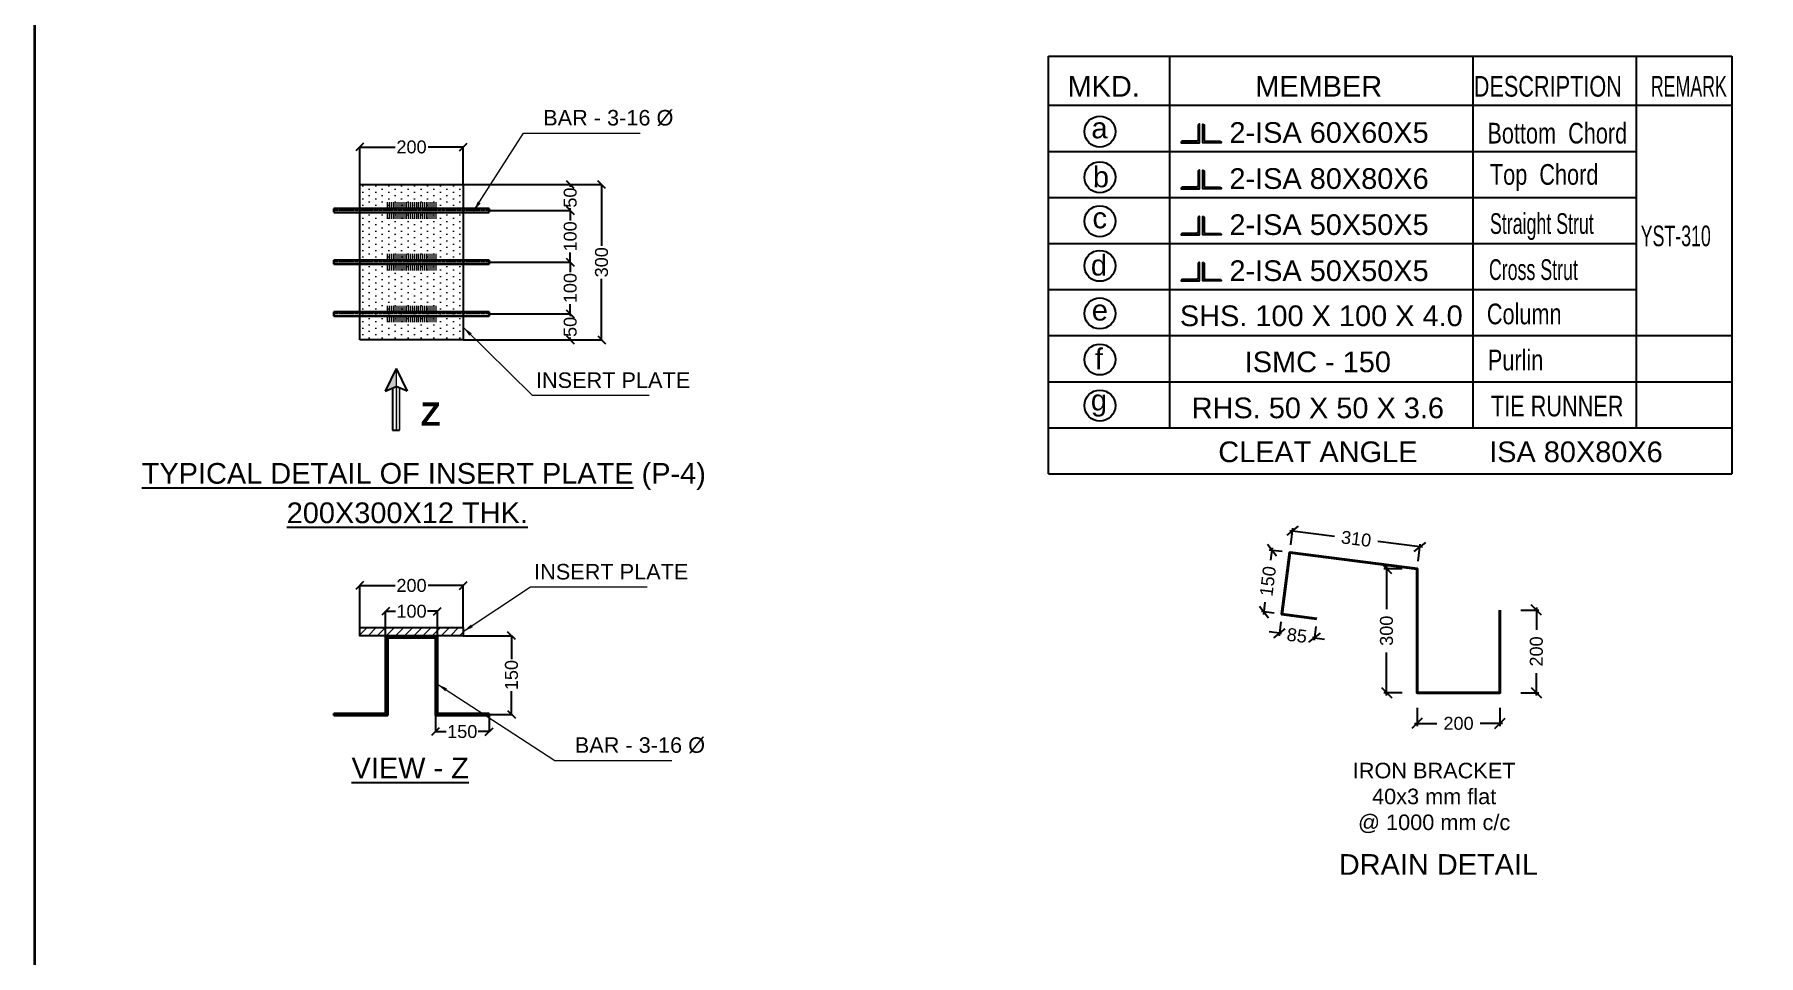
# Model space of a CAD drawing. Header units: inches. Extents: x 1789308 to 1948517, y 1504002 to 1708835.
# Drawn here: x 1825730 to 1859033, y 1625667 to 1643474 of the extents above; entities that cross this region are included whole.
import ezdxf
from ezdxf.enums import TextEntityAlignment as Align

# ---------------------------------------------------------------- set-up
doc = ezdxf.new("R2010")
doc.units = ezdxf.units.IN
doc.header["$LTSCALE"] = 0.015
doc.header["$MEASUREMENT"] = 0
doc.header["$PDMODE"] = 34
doc.header["$PDSIZE"] = -0.1
for name, pattern in [('CENTER2', [1.125, 0.75, -0.125, 0.125, -0.125]), ('DASHED2', [0.375, 0.25, -0.125]), ('HIDDEN', [0.375, 0.25, -0.125])]:
    doc.linetypes.add(name, pattern=pattern)
for name, color, linetype in [('DIM DEM', 191, 'Continuous'), ('ISA 75X75X6', 104, 'Continuous'), ('STR_Dimension_Pranav', 30, 'Continuous'), ('STR_TEXT_Pranav', 62, 'Continuous'), ('TITLE', 7, 'Continuous'), ('TXT', 2, 'Continuous')]:
    doc.layers.add(name, color=color, linetype=linetype)
for name, color, linetype, lineweight in [('Dimension', 7, 'Continuous', 5), ('PLATE', 1, 'Continuous', 25), ('RF', 90, 'Continuous', 30), ('SECTION', 3, 'Continuous', 20), ('SECTION -  LINE - STR', 3, 'Continuous', 20), ('TEXT', 7, 'Continuous', 5), ('TRUSS', 82, 'Continuous', 25)]:
    doc.layers.add(name, color=color, linetype=linetype, lineweight=lineweight)
doc.layers.add('Grid', color=7, linetype='DASHED2', lineweight=9, true_color=0x919191)
doc.layers.add('HATCH', color=7, linetype='Continuous', lineweight=5, true_color=0xc2c2c2)
doc.styles.add('a1', font='arial.ttf', dxfattribs={"height": 2})
doc.styles.add('ARIAL NARROW', font='ARIALN.TTF')
doc.styles.add('Basic', font='arial.ttf')
doc.styles.add('DIM 600', font='times.ttf', dxfattribs={"height": 300})
doc.styles.add('PRADEEP - STR', font='swissel.ttf')
doc.styles.add('ROMAND', font='arial.ttf')
doc.dimstyles.new('DIM 600', dxfattribs={"dimscale": 0, "dimtxt": 300, "dimasz": 200, "dimexe": 50, "dimexo": 150, "dimgap": 100, "dimtad": 0, "dimdec": 0, "dimlfac": -1, "dimrnd": 0.001, "dimdsep": 46, "dimtxsty": 'DIM 600', "dimblk": 'OBLIQUE', "dimcen": 1.5, "dimdle": 50, "dimclrd": 256, "dimclre": 256, "dimclrt": 7, "dimadec": 1, "dimazin": 0, "dimtfac": 1, "dimtdec": 0, "dimtix": 1, "dimtmove": 1, "dimatfit": 3, "dimfxl": 600, "dimlwd": -1, "dimlwe": -1, "dimarcsym": 0})
doc.dimstyles.new('GRID DIM', dxfattribs={"dimtxt": 350, "dimasz": 250, "dimexe": 0.1, "dimexo": 0.1, "dimgap": 0.09, "dimtad": 0, "dimdec": 0, "dimzin": 0, "dimdsep": 46, "dimtxsty": 'PRADEEP - STR', "dimblk": 'OBLIQUE', "dimcen": 0.09, "dimclrd": 73, "dimclre": 73, "dimclrt": 256, "dimadec": 0, "dimazin": 0, "dimtfac": 1, "dimtdec": 0, "dimtofl": 0, "dimtmove": 1, "dimatfit": 3, "dimfxl": 1.25, "dimtolj": 1, "dimtzin": 0, "dimlwd": -1, "dimlwe": -1, "dimarcsym": 2})
pattern_1 = [(90, (2225437.584, 1547798.433), (-37.5, 2e-14), [])]

# ---------------------------------------------------------------- blocks, each defined once
blk = doc.blocks.new('_Oblique')
at = {"color": 0, "linetype": 'ByBlock', "lineweight": -2}
blk.add_line((-0.5, -0.5), (0.5, 0.5), dxfattribs=at)
blk = doc.blocks.new('*D586')
at = {"layer": 'Defpoints', "color": 0, "transparency": 16777216}
for p in [(1832013, 1641298), (1832013, 1640570), (1834013, 1640570)]:
    blk.add_point(p, dxfattribs=at)
at = {"layer": 'DIM DEM', "color": 73, "transparency": 16777216}
for p, q in [((1832013, 1640570), (1832013, 1641298)), ((1832013, 1641298), (1832694, 1641298)), ((1834013, 1641298), (1833333, 1641298)), ((1834013, 1640570), (1834013, 1641298))]:
    blk.add_line(p, q, dxfattribs=at)
at = {"layer": 'DIM DEM', "color": 73, "transparency": 16777216, "xscale": 150, "yscale": 150, "zscale": 150, "rotation": 180}
blk.add_blockref('_Oblique', (1832013, 1641298), dxfattribs=at)
at = {"layer": 'DIM DEM', "color": 73, "transparency": 16777216, "xscale": 150, "yscale": 150, "zscale": 150}
blk.add_blockref('_Oblique', (1834013, 1641298), dxfattribs=at)
at = {"layer": 'DIM DEM', "transparency": 16777216, "insert": (1833013, 1641298), "char_height": 250, "attachment_point": 5, "style": 'PRADEEP - STR'}
blk.add_mtext('\\A1;200', dxfattribs=at)
blk = doc.blocks.new('*D587')
at = {"layer": 'Defpoints', "color": 0, "transparency": 16777216}
for p in [(1834013, 1640570), (1834013, 1637570), (1836684, 1637570)]:
    blk.add_point(p, dxfattribs=at)
at = {"layer": 'DIM DEM', "color": 73, "transparency": 16777216}
for p, q in [((1834013, 1640570), (1836684, 1640570)), ((1836684, 1640570), (1836684, 1639389)), ((1836684, 1637570), (1836684, 1638751)), ((1834013, 1637570), (1836684, 1637570))]:
    blk.add_line(p, q, dxfattribs=at)
at = {"layer": 'DIM DEM', "color": 73, "transparency": 16777216, "xscale": 150, "yscale": 150, "zscale": 150}
for p, rotation in [((1836684, 1640570), 90), ((1836684, 1637570), 270)]:
    blk.add_blockref('_Oblique', p, dxfattribs=dict(at, rotation=rotation))
at = {"layer": 'DIM DEM', "transparency": 16777216, "insert": (1836684, 1639070), "char_height": 250, "attachment_point": 5, "rotation": 90, "style": 'PRADEEP - STR'}
blk.add_mtext('\\A1;300', dxfattribs=at)
blk = doc.blocks.new('*D588')
at = {"layer": 'Defpoints', "color": 0, "transparency": 16777216}
for p in [(1834513, 1640070), (1834513, 1639070), (1836079, 1639070)]:
    blk.add_point(p, dxfattribs=at)
at = {"layer": 'DIM DEM', "color": 73, "transparency": 16777216}
for p, q in [((1834513, 1640070), (1836079, 1640070)), ((1836079, 1640070), (1836079, 1639880)), ((1836079, 1639070), (1836079, 1639260)), ((1834513, 1639070), (1836079, 1639070))]:
    blk.add_line(p, q, dxfattribs=at)
at = {"layer": 'DIM DEM', "color": 73, "transparency": 16777216, "xscale": 150, "yscale": 150, "zscale": 150}
for p, rotation in [((1836079, 1640070), 90), ((1836079, 1639070), 270)]:
    blk.add_blockref('_Oblique', p, dxfattribs=dict(at, rotation=rotation))
at = {"layer": 'DIM DEM', "transparency": 16777216, "insert": (1836079, 1639570), "char_height": 250, "attachment_point": 5, "rotation": 90, "style": 'PRADEEP - STR'}
blk.add_mtext('\\A1;100', dxfattribs=at)
blk = doc.blocks.new('*D589')
at = {"layer": 'Defpoints', "color": 0, "transparency": 16777216}
for p in [(1834513, 1639070), (1834513, 1638070), (1836079, 1638070)]:
    blk.add_point(p, dxfattribs=at)
at = {"layer": 'DIM DEM', "color": 73, "transparency": 16777216}
for p, q in [((1834513, 1639070), (1836079, 1639070)), ((1836079, 1639070), (1836079, 1638880)), ((1836079, 1638070), (1836079, 1638260)), ((1834513, 1638070), (1836079, 1638070))]:
    blk.add_line(p, q, dxfattribs=at)
at = {"layer": 'DIM DEM', "color": 73, "transparency": 16777216, "xscale": 150, "yscale": 150, "zscale": 150}
for p, rotation in [((1836079, 1639070), 90), ((1836079, 1638070), 270)]:
    blk.add_blockref('_Oblique', p, dxfattribs=dict(at, rotation=rotation))
at = {"layer": 'DIM DEM', "transparency": 16777216, "insert": (1836079, 1638570), "char_height": 250, "attachment_point": 5, "rotation": 90, "style": 'PRADEEP - STR'}
blk.add_mtext('\\A1;100', dxfattribs=at)
blk = doc.blocks.new('*D590')
at = {"layer": 'Defpoints', "color": 0, "transparency": 16777216}
for p in [(1834513, 1638070), (1835513, 1637570), (1836079, 1637570)]:
    blk.add_point(p, dxfattribs=at)
at = {"layer": 'DIM DEM', "color": 73, "transparency": 16777216}
for p, q in [((1834513, 1638070), (1836079, 1638070)), ((1836079, 1638070), (1836079, 1638027)), ((1835513, 1637570), (1836079, 1637570)), ((1836079, 1637570), (1836079, 1637613))]:
    blk.add_line(p, q, dxfattribs=at)
at = {"layer": 'DIM DEM', "color": 73, "transparency": 16777216, "xscale": 150, "yscale": 150, "zscale": 150}
for p, rotation in [((1836079, 1638070), 90), ((1836079, 1637570), 270)]:
    blk.add_blockref('_Oblique', p, dxfattribs=dict(at, rotation=rotation))
at = {"layer": 'DIM DEM', "transparency": 16777216, "insert": (1836079, 1637820), "char_height": 250, "attachment_point": 5, "rotation": 90, "style": 'PRADEEP - STR'}
blk.add_mtext('\\A1;50', dxfattribs=at)
blk = doc.blocks.new('*D591')
at = {"layer": 'Defpoints', "color": 0, "transparency": 16777216}
for p in [(1835513, 1640570), (1836079, 1640570), (1834513, 1640070)]:
    blk.add_point(p, dxfattribs=at)
at = {"layer": 'DIM DEM', "color": 73, "transparency": 16777216}
for p, q in [((1835513, 1640570), (1836079, 1640570)), ((1836079, 1640570), (1836079, 1640527)), ((1834513, 1640070), (1836079, 1640070)), ((1836079, 1640070), (1836079, 1640113))]:
    blk.add_line(p, q, dxfattribs=at)
at = {"layer": 'DIM DEM', "color": 73, "transparency": 16777216, "xscale": 150, "yscale": 150, "zscale": 150}
for p, rotation in [((1836079, 1640570), 90), ((1836079, 1640070), 270)]:
    blk.add_blockref('_Oblique', p, dxfattribs=dict(at, rotation=rotation))
at = {"layer": 'DIM DEM', "transparency": 16777216, "insert": (1836079, 1640320), "char_height": 250, "attachment_point": 5, "rotation": 90, "style": 'PRADEEP - STR'}
blk.add_mtext('\\A1;50', dxfattribs=at)
blk = doc.blocks.new('*D592')
at = {"layer": 'Defpoints', "color": 0, "transparency": 16777216}
for p in [(1832013, 1632821), (1832013, 1632009), (1834013, 1632009)]:
    blk.add_point(p, dxfattribs=at)
at = {"layer": 'DIM DEM', "color": 73, "transparency": 16777216}
for p, q in [((1832013, 1632009), (1832013, 1632821)), ((1832013, 1632821), (1832694, 1632821)), ((1834013, 1632821), (1833333, 1632821)), ((1834013, 1632009), (1834013, 1632821))]:
    blk.add_line(p, q, dxfattribs=at)
at = {"layer": 'DIM DEM', "color": 73, "transparency": 16777216, "xscale": 150, "yscale": 150, "zscale": 150, "rotation": 180}
blk.add_blockref('_Oblique', (1832013, 1632821), dxfattribs=at)
at = {"layer": 'DIM DEM', "color": 73, "transparency": 16777216, "xscale": 150, "yscale": 150, "zscale": 150}
blk.add_blockref('_Oblique', (1834013, 1632821), dxfattribs=at)
at = {"layer": 'DIM DEM', "transparency": 16777216, "insert": (1833013, 1632821), "char_height": 250, "attachment_point": 5, "style": 'PRADEEP - STR'}
blk.add_mtext('\\A1;200', dxfattribs=at)
blk = doc.blocks.new('*D593')
at = {"layer": 'Defpoints', "color": 0, "transparency": 16777216}
for p in [(1834013, 1631849), (1834944, 1631849), (1834513, 1630329)]:
    blk.add_point(p, dxfattribs=at)
at = {"layer": 'DIM DEM', "color": 73, "transparency": 16777216}
for p, q in [((1834013, 1631849), (1834944, 1631849)), ((1834944, 1631849), (1834944, 1631399)), ((1834944, 1630329), (1834944, 1630779)), ((1834513, 1630329), (1834944, 1630329))]:
    blk.add_line(p, q, dxfattribs=at)
at = {"layer": 'DIM DEM', "color": 73, "transparency": 16777216, "xscale": 150, "yscale": 150, "zscale": 150}
for p, rotation in [((1834944, 1631849), 90), ((1834944, 1630329), 270)]:
    blk.add_blockref('_Oblique', p, dxfattribs=dict(at, rotation=rotation))
at = {"layer": 'DIM DEM', "transparency": 16777216, "insert": (1834944, 1631089), "char_height": 250, "attachment_point": 5, "rotation": 90, "style": 'PRADEEP - STR'}
blk.add_mtext('\\A1;150', dxfattribs=at)
blk = doc.blocks.new('*D594')
at = {"layer": 'Defpoints', "color": 0, "transparency": 16777216}
for p in [(1833473, 1630309), (1834513, 1630309), (1834513, 1629996)]:
    blk.add_point(p, dxfattribs=at)
at = {"layer": 'DIM DEM', "color": 73, "transparency": 16777216}
for p, q in [((1833473, 1630309), (1833473, 1629996)), ((1834513, 1630309), (1834513, 1629996)), ((1833473, 1629996), (1833683, 1629996)), ((1834513, 1629996), (1834303, 1629996))]:
    blk.add_line(p, q, dxfattribs=at)
at = {"layer": 'DIM DEM', "color": 73, "transparency": 16777216, "xscale": 150, "yscale": 150, "zscale": 150, "rotation": 180}
blk.add_blockref('_Oblique', (1833473, 1629996), dxfattribs=at)
at = {"layer": 'DIM DEM', "color": 73, "transparency": 16777216, "xscale": 150, "yscale": 150, "zscale": 150}
blk.add_blockref('_Oblique', (1834513, 1629996), dxfattribs=at)
at = {"layer": 'DIM DEM', "transparency": 16777216, "insert": (1833993, 1629996), "char_height": 250, "attachment_point": 5, "style": 'PRADEEP - STR'}
blk.add_mtext('\\A1;150', dxfattribs=at)
blk = doc.blocks.new('*D595')
at = {"layer": 'Defpoints', "color": 0, "transparency": 16777216}
for p in [(1833513, 1632322), (1832513, 1631849), (1833513, 1631849)]:
    blk.add_point(p, dxfattribs=at)
at = {"layer": 'DIM DEM', "color": 73, "transparency": 16777216}
for p, q in [((1832513, 1631849), (1832513, 1632322)), ((1832513, 1632322), (1832703, 1632322)), ((1833513, 1632322), (1833323, 1632322)), ((1833513, 1631849), (1833513, 1632322))]:
    blk.add_line(p, q, dxfattribs=at)
at = {"layer": 'DIM DEM', "color": 73, "transparency": 16777216, "xscale": 150, "yscale": 150, "zscale": 150, "rotation": 180}
blk.add_blockref('_Oblique', (1832513, 1632322), dxfattribs=at)
at = {"layer": 'DIM DEM', "color": 73, "transparency": 16777216, "xscale": 150, "yscale": 150, "zscale": 150}
blk.add_blockref('_Oblique', (1833513, 1632322), dxfattribs=at)
at = {"layer": 'DIM DEM', "transparency": 16777216, "insert": (1833013, 1632322), "char_height": 250, "attachment_point": 5, "style": 'PRADEEP - STR'}
blk.add_mtext('\\A1;100', dxfattribs=at)
blk = doc.blocks.new('A$C02755AB6')
at = {"layer": 'ISA 75X75X6', "color": 2}
blk.add_lwpolyline([(-0.0054, 0.0634), (-0.0054, 0.0117, -0.414214), (-0.0117, 0.0054), (-0.0635, 0.0054, 0.414214), (-0.0675, 0.0013), (-0.0675, 0), (0, 0), (0, 0.0675), (-0.0014, 0.0675, 0.414214)], format="xyb", close=True, dxfattribs=at)
blk = doc.blocks.new('*D559')
at = {"layer": 'Defpoints', "color": 0, "transparency": 16777216}
for p in [(1849977, 1633456), (1849480, 1632309), (1849826, 1632265)]:
    blk.add_point(p, dxfattribs=at)
at = {"layer": 'DIM DEM', "transparency": 16777216}
for p, q in [((1849638, 1633549), (1849608, 1633311)), ((1849828, 1633475), (1849582, 1633506)), ((1849677, 1632284), (1849431, 1632316)), ((1849474, 1632260), (1849504, 1632498))]:
    blk.add_line(p, q, dxfattribs=at)
at = {"layer": 'DIM DEM', "transparency": 16777216, "xscale": 200, "yscale": 200, "zscale": 200}
for p, rotation in [((1849632, 1633500), 82.74346107810459), ((1849480, 1632309), 262.7434610781046)]:
    blk.add_blockref('_Oblique', p, dxfattribs=dict(at, rotation=rotation))
at = {"layer": 'DIM DEM', "color": 7, "transparency": 16777216, "insert": (1849556, 1632904), "char_height": 250, "attachment_point": 5, "rotation": 82.7435, "style": 'PRADEEP - STR'}
blk.add_mtext('150', dxfattribs=at)
blk = doc.blocks.new('*D560')
at = {"layer": 'Defpoints', "color": 0, "transparency": 16777216}
for p in [(1850030, 1633878), (1849977, 1633456), (1852438, 1633146)]:
    blk.add_point(p, dxfattribs=at)
at = {"layer": 'DIM DEM', "transparency": 16777216}
for p, q in [((1849981, 1633884), (1850845, 1633775)), ((1849996, 1633604), (1850037, 1633927)), ((1852541, 1633561), (1851677, 1633670)), ((1852457, 1633294), (1852498, 1633617))]:
    blk.add_line(p, q, dxfattribs=at)
at = {"layer": 'DIM DEM', "transparency": 16777216, "xscale": 200, "yscale": 200, "zscale": 200}
for p, rotation in [((1850030, 1633878), 172.8189619479942), ((1852492, 1633568), 352.8189619479942)]:
    blk.add_blockref('_Oblique', p, dxfattribs=dict(at, rotation=rotation))
at = {"layer": 'DIM DEM', "color": 7, "transparency": 16777216, "insert": (1851261, 1633723), "char_height": 250, "attachment_point": 5, "rotation": 352.819, "style": 'PRADEEP - STR'}
blk.add_mtext('310', dxfattribs=at)
blk = doc.blocks.new('*D561')
at = {"layer": 'Defpoints', "color": 0, "transparency": 16777216}
for p in [(1849826, 1632265), (1849779, 1631897), (1850500, 1632179)]:
    blk.add_point(p, dxfattribs=at)
at = {"layer": 'DIM DEM', "transparency": 16777216}
for p, q in [((1849779, 1631897), (1849580, 1631923)), ((1849807, 1632116), (1849772, 1631848)), ((1849779, 1631897), (1849812, 1631893)), ((1850481, 1632031), (1850447, 1631762)), ((1850453, 1631811), (1850420, 1631816)), ((1850453, 1631811), (1850652, 1631786))]:
    blk.add_line(p, q, dxfattribs=at)
at = {"layer": 'DIM DEM', "transparency": 16777216, "xscale": 200, "yscale": 200, "zscale": 200}
for p, rotation in [((1849779, 1631897), 352.7434610781445), ((1850453, 1631811), 172.7434610781445)]:
    blk.add_blockref('_Oblique', p, dxfattribs=dict(at, rotation=rotation))
at = {"layer": 'DIM DEM', "color": 7, "transparency": 16777216, "insert": (1850116, 1631854), "char_height": 250, "attachment_point": 5, "rotation": 352.7435, "style": 'PRADEEP - STR'}
blk.add_mtext('85', dxfattribs=at)
blk = doc.blocks.new('*D562')
at = {"layer": 'Defpoints', "color": 0, "transparency": 16777216}
for p in [(1852438, 1633146), (1851847, 1630746), (1852438, 1630746)]:
    blk.add_point(p, dxfattribs=at)
at = {"layer": 'DIM DEM', "transparency": 16777216}
for p, q in [((1851847, 1633196), (1851847, 1632365)), ((1852147, 1633146), (1851797, 1633146)), ((1851847, 1630696), (1851847, 1631527)), ((1852147, 1630746), (1851797, 1630746))]:
    blk.add_line(p, q, dxfattribs=at)
at = {"layer": 'DIM DEM', "transparency": 16777216, "xscale": 200, "yscale": 200, "zscale": 200}
for p, rotation in [((1851847, 1633146), 90), ((1851847, 1630746), 270)]:
    blk.add_blockref('_Oblique', p, dxfattribs=dict(at, rotation=rotation))
at = {"layer": 'DIM DEM', "color": 7, "transparency": 16777216, "insert": (1851847, 1631946), "char_height": 250, "attachment_point": 5, "rotation": 90, "style": 'PRADEEP - STR'}
blk.add_mtext('300', dxfattribs=at)
blk = doc.blocks.new('*D563')
at = {"layer": 'Defpoints', "color": 0, "transparency": 16777216}
for p in [(1852438, 1630746), (1854038, 1630746), (1854038, 1630154)]:
    blk.add_point(p, dxfattribs=at)
at = {"layer": 'DIM DEM', "transparency": 16777216}
for p, q in [((1852438, 1630454), (1852438, 1630104)), ((1854038, 1630454), (1854038, 1630104)), ((1852388, 1630154), (1852819, 1630154)), ((1854088, 1630154), (1853658, 1630154))]:
    blk.add_line(p, q, dxfattribs=at)
at = {"layer": 'DIM DEM', "transparency": 16777216, "xscale": 200, "yscale": 200, "zscale": 200, "rotation": 180}
blk.add_blockref('_Oblique', (1852438, 1630154), dxfattribs=at)
at = {"layer": 'DIM DEM', "transparency": 16777216, "xscale": 200, "yscale": 200, "zscale": 200}
blk.add_blockref('_Oblique', (1854038, 1630154), dxfattribs=at)
at = {"layer": 'DIM DEM', "color": 7, "transparency": 16777216, "insert": (1853238, 1630154), "char_height": 250, "attachment_point": 5, "style": 'PRADEEP - STR'}
blk.add_mtext('200', dxfattribs=at)
blk = doc.blocks.new('*D564')
at = {"layer": 'Defpoints', "color": 0, "transparency": 16777216}
for p in [(1854038, 1632346), (1854742, 1632346), (1854038, 1630746)]:
    blk.add_point(p, dxfattribs=at)
at = {"layer": 'DIM DEM', "transparency": 16777216}
for p, q in [((1854442, 1632346), (1854792, 1632346)), ((1854742, 1632396), (1854742, 1631966)), ((1854742, 1630696), (1854742, 1631127)), ((1854442, 1630746), (1854792, 1630746))]:
    blk.add_line(p, q, dxfattribs=at)
at = {"layer": 'DIM DEM', "transparency": 16777216, "xscale": 200, "yscale": 200, "zscale": 200}
for p, rotation in [((1854742, 1632346), 90), ((1854742, 1630746), 270)]:
    blk.add_blockref('_Oblique', p, dxfattribs=dict(at, rotation=rotation))
at = {"layer": 'DIM DEM', "color": 7, "transparency": 16777216, "insert": (1854742, 1631546), "char_height": 250, "attachment_point": 5, "rotation": 90, "style": 'PRADEEP - STR'}
blk.add_mtext('200', dxfattribs=at)

msp = doc.modelspace()

# ---------------------------------------------------------------- hatches: boundary and pattern name
at = {"layer": 'HATCH'}
h = msp.add_hatch(dxfattribs=at)
h.set_pattern_fill('DOTS', color=256, scale=2000, angle=-90, style=0)
h.set_pattern_definition([(270, (1920196.67, 2019235.05), (125, -62.5), [0, -125])])
h.paths.add_polyline_path([(1832013.3, 1637570.1), (1832013.3, 1640570.1), (1834013.3, 1640570.1), (1834013.3, 1637570.1)])
h = msp.add_hatch(dxfattribs=at)
h.set_pattern_fill('ANSI31', color=256, scale=300, angle=45, style=0)
h.set_pattern_definition(pattern_1)
h.paths.add_polyline_path([(1832513.3, 1640110.2), (1833513.3, 1640110.2), (1833513.3, 1640230.2), (1832513.3, 1640230.2)])
h = msp.add_hatch(dxfattribs=at)
h.set_pattern_fill('ANSI31', color=256, scale=300, angle=45, style=0)
h.set_pattern_definition(pattern_1)
h.paths.add_polyline_path([(1833513.3, 1640030.2), (1832513.3, 1640030.2), (1832513.3, 1639910.2), (1833513.3, 1639910.2)])
h = msp.add_hatch(dxfattribs=at)
h.set_pattern_fill('ANSI31', color=256, scale=300, angle=45, style=0)
h.set_pattern_definition(pattern_1)
h.paths.add_polyline_path([(1832513.3, 1639110.2), (1833513.3, 1639110.2), (1833513.3, 1639230.2), (1832513.3, 1639230.2)])
h = msp.add_hatch(dxfattribs=at)
h.set_pattern_fill('ANSI31', color=256, scale=300, angle=45, style=0)
h.set_pattern_definition(pattern_1)
h.paths.add_polyline_path([(1833513.3, 1639030.2), (1832513.3, 1639030.2), (1832513.3, 1638910.2), (1833513.3, 1638910.2)])
h = msp.add_hatch(dxfattribs=at)
h.set_pattern_fill('ANSI31', color=256, scale=300, angle=45, style=0)
h.set_pattern_definition(pattern_1)
h.paths.add_polyline_path([(1832513.3, 1638110.2), (1833513.3, 1638110.2), (1833513.3, 1638230.2), (1832513.3, 1638230.2)])
h = msp.add_hatch(dxfattribs=at)
h.set_pattern_fill('ANSI31', color=256, scale=300, angle=45, style=0)
h.set_pattern_definition(pattern_1)
h.paths.add_polyline_path([(1833513.3, 1638030.2), (1832513.3, 1638030.2), (1832513.3, 1637910.2), (1833513.3, 1637910.2)])
h = msp.add_hatch(dxfattribs=at)
h.set_pattern_fill('ANSI31', color=256, scale=1000, style=0)
h.set_pattern_definition([(45, (1452808.47, 1723241.02), (-88.388348, 88.388348), [])])
h.paths.add_polyline_path([(1834013.3, 1631848.8), (1832013.3, 1631848.8), (1832013.3, 1632008.8), (1834013.3, 1632008.8)])
at = {"layer": 'TEXT'}
for points in [[(1832715.2, 1636669.3), (1832715.2, 1637018.4), (1832502.8, 1636580.9)], [(1832715.2, 1636669.3), (1832715.2, 1635826.4), (1832781.9, 1635826.4), (1832781.9, 1636641.5)]]:
    msp.add_hatch(color=24, dxfattribs=at).paths.add_polyline_path(points)

# ---------------------------------------------------------------- linework, layer by layer
for p, q in [((1832715.2, 1637018.4), (1832502.8, 1636580.9)), ((1832715.2, 1637018.4), (1832927.6, 1636580.9)), ((1832502.8, 1636580.9), (1832715.2, 1636669.3)), ((1832648.6, 1636641.5), (1832648.6, 1635826.4)), ((1832927.6, 1636580.9), (1832715.2, 1636669.3)), ((1832648.6, 1635826.4), (1832781.9, 1635826.4))]:
    msp.add_line(p, q)
msp.add_lwpolyline([(1825729.7, 1675502.6), (1926796.4, 1675502.6), (1926796.4, 1604118.9), (1825729.7, 1604118.9)], close=True)
at = {"layer": 'Grid', "linetype": 'CENTER2', "ltscale": 2500}
for p, q in [((1834513.3, 1640070.2), (1831513.3, 1640070.2)), ((1834513.3, 1639070.2), (1831513.3, 1639070.2)), ((1834513.3, 1638070.2), (1831513.3, 1638070.2))]:
    msp.add_line(p, q, dxfattribs=at)
msp.add_lwpolyline([(1831513.3, 1630328.8), (1832533.3, 1630328.8), (1832533.3, 1631828.8), (1833493.3, 1631828.8), (1833493.3, 1630328.8), (1834513.3, 1630328.8)], dxfattribs=at)
at = {"layer": 'PLATE'}
for points in [[(1832013.3, 1637570.1), (1832013.3, 1640570.1), (1834013.3, 1640570.1), (1834013.3, 1637570.1)], [(1834013.3, 1631848.8), (1832013.3, 1631848.8), (1832013.3, 1632008.8), (1834013.3, 1632008.8)]]:
    msp.add_lwpolyline(points, close=True, dxfattribs=at)
at = {"layer": 'RF', "linetype": 'HIDDEN', "ltscale": 2000}
for p, q in [((1834513.3, 1640110.2), (1831513.3, 1640110.2)), ((1831513.3, 1640110.2), (1831513.3, 1640030.2)), ((1834513.3, 1640030.2), (1831513.3, 1640030.2)), ((1834513.3, 1640110.2), (1834513.3, 1640030.2)), ((1834513.3, 1639110.2), (1831513.3, 1639110.2)), ((1831513.3, 1639110.2), (1831513.3, 1639030.2)), ((1834513.3, 1639030.2), (1831513.3, 1639030.2)), ((1834513.3, 1639110.2), (1834513.3, 1639030.2)), ((1834513.3, 1638110.2), (1831513.3, 1638110.2)), ((1831513.3, 1638110.2), (1831513.3, 1638030.2)), ((1834513.3, 1638030.2), (1831513.3, 1638030.2)), ((1834513.3, 1638110.2), (1834513.3, 1638030.2)), ((1831513.3, 1630308.8), (1831513.3, 1630348.8)), ((1834513.3, 1630308.8), (1834513.3, 1630348.8))]:
    msp.add_line(p, q, dxfattribs=at)
for points in [[(1831513.3, 1630348.8), (1832513.3, 1630348.8), (1832513.3, 1631848.8), (1833513.3, 1631848.8), (1833513.3, 1630348.8), (1834513.3, 1630348.8)], [(1831513.3, 1630308.8), (1832553.3, 1630308.8), (1832553.3, 1631808.8), (1833473.3, 1631808.8), (1833473.3, 1630308.8), (1834513.3, 1630308.8)]]:
    msp.add_lwpolyline(points, dxfattribs=at)
at = {"layer": 'SECTION -  LINE - STR'}
msp.add_lwpolyline([(1849825.6, 1632265.2), (1849865.3, 1632577.5)], dxfattribs=at)
at = {"layer": 'STR_TEXT_Pranav', "color": 1}
for centre in [(1846309.6, 1641595.7), (1846309.6, 1640713.4), (1846309.6, 1639863.6), (1846309.6, 1639000.5), (1846309.6, 1638080.1), (1846309.6, 1637189.6), (1846309.6, 1636299.1)]:
    msp.add_circle(centre, 299.2, dxfattribs=at)
at = {"layer": 'TEXT', "color": 61}
for p, q in [((1832715.2, 1637018.4), (1832715.2, 1635826.4)), ((1832781.9, 1636641.5), (1832781.9, 1635826.4))]:
    msp.add_line(p, q, dxfattribs=at)
at = {"layer": 'TITLE', "color": 125}
for p, q in [((1845316.2, 1643054.1), (1858514.7, 1643054.1)), ((1845316.2, 1634979.8), (1845316.2, 1643054.1)), ((1847654.2, 1643054.1), (1847654.2, 1635870.3)), ((1853511.8, 1643054.1), (1853511.8, 1635870.3)), ((1856672.2, 1643054.1), (1856672.2, 1635870.3)), ((1858514.7, 1643054.1), (1858514.7, 1634979.8)), ((1845316.2, 1642103.8), (1858514.7, 1642103.8)), ((1845316.2, 1641213.3), (1856672.2, 1641213.3)), ((1845316.2, 1640322.8), (1856672.2, 1640322.8)), ((1845316.2, 1639432.3), (1856672.2, 1639432.3)), ((1845316.2, 1638541.8), (1856672.2, 1638541.8)), ((1845316.2, 1637651.3), (1858514.7, 1637651.3)), ((1845316.2, 1636760.8), (1858514.7, 1636760.8)), ((1845316.2, 1635870.3), (1858514.7, 1635870.3)), ((1845316.2, 1634979.8), (1858514.7, 1634979.8))]:
    msp.add_line(p, q, dxfattribs=at)
at = {"layer": 'TITLE', "color": 125, "lineweight": 35}
msp.add_lwpolyline([(1825729.7, 1604119), (1926796.4, 1604118.9), (1926796.5, 1675502.6), (1825729.7, 1675502.6)], close=True, dxfattribs=at)
at = {"layer": 'TRUSS', "color": 4, "lineweight": 40}
msp.add_lwpolyline([(1850500.1, 1632179.4), (1849825.6, 1632265.2), (1849977.1, 1633455.6), (1852438.3, 1633145.5), (1852438.3, 1630746.4), (1854038.3, 1630746.4), (1854038.3, 1632346.4)], dxfattribs=at)

# ---------------------------------------------------------------- block references
at = {"lineweight": -3, "extrusion": (4.57411e-16, -0.000231777, 1), "rotation": 359.9608856788817}
for p, xscale, yscale, zscale in [((1848236, 1641380.5, -380.4), 5292.000000000016, 5292.000000000016, 5292.000000000016), ((1848236, 1640490, -380.2), 5292.000000000017, 5292.000000000017, 5292.000000000017), ((1848236, 1639599.5, -380), 5292.000000000018, 5292.000000000018, 5292.000000000018), ((1848236, 1638709, -379.8), 5292.000000000019, 5292.000000000019, 5292.000000000019)]:
    msp.add_blockref('A$C02755AB6', p, dxfattribs=dict(at, xscale=xscale, yscale=yscale, zscale=zscale))
at = {"lineweight": -3, "extrusion": (-4.57411e-16, -0.000231777, 1), "rotation": 0.03911432111834756}
for p, xscale, yscale, zscale in [((1848296.2, 1641380.5, -380.4), -5292.000000000017, 5292.000000000041, 5292.000000000041), ((1848296.2, 1640490, -380.2), -5292.000000000018, 5292.000000000042, 5292.000000000042), ((1848296.2, 1639599.5, -380), -5292.000000000019, 5292.000000000043, 5292.000000000043), ((1848296.2, 1638709, -379.8), -5292.00000000002, 5292.000000000044, 5292.000000000044)]:
    msp.add_blockref('A$C02755AB6', p, dxfattribs=dict(at, xscale=xscale, yscale=yscale, zscale=zscale))

# ---------------------------------------------------------------- texts
at = {"layer": 'SECTION', "color": 1, "insert": (1833188.2, 1636359.6), "char_height": 450, "width": 1464.66, "attachment_point": 1, "style": 'a1'}
msp.add_mtext('{\\fArial|b1|i0|c0|p34;Z}', dxfattribs=at)
at = {"layer": 'STR_Dimension_Pranav', "color": 3, "char_height": 399.726, "width": 71.38, "attachment_point": 2, "style": 'ARIAL NARROW'}
for s, insert in [('{\\f@Arial Unicode MS|b0|i0|c0|p34;MKD.}', (1846384.1, 1642671.3)), ('{\\f@Arial Unicode MS|b0|i0|c0|p34;MEMBER}', (1850536.7, 1642671.3)), ('{\\fArial|b0|i0|c0|p34;\\W0.75;DESCRIPTION}', (1854962.7, 1642671.3)), ('{\\W0.75;REMARK}', (1857687.4, 1642671.3))]:
    msp.add_mtext(s, dxfattribs=dict(at, insert=insert))
at = {"layer": 'STR_Dimension_Pranav', "attachment_point": 2, "style": 'ARIAL NARROW'}
for s, insert, char_height, width in [('{\\f@Arial Unicode MS|b0|i0|c0|p34;a}', (1846301.8, 1641868.2, 0), 402.01, 71.38), ('{\\f@Arial Unicode MS|b0|i0|c0|p34;2-ISA 60X60X5}', (1850736.9, 1641778.1), 399.726, 5242.996), ('\\pxt5,14;{\\fArial|b0|i0|c0|p34;\\W0.75; Bottom  Chord}', (1855087.4, 1641765.5), 399.726, 12872.567), ('{\\f@Arial Unicode MS|b0|i0|c0|p34;b}', (1846330.9, 1640921.6, 0), 402.01, 71.38), ('{\\f@Arial Unicode MS|b0|i0|c0|p34;2-ISA 80X80X6}', (1850736.9, 1640887.6), 399.726, 5242.996), ('\\pxt5,14;{\\fArial|b0|i0|c0|p34;\\W0.75;Top  Chord}', (1854891.8, 1640967.6), 399.726, 12872.567), ('{\\f@Arial Unicode MS|b0|i0|c0|p34;c}', (1846307.8, 1640128, 0), 402.01, 71.38), ('{\\f@Arial Unicode MS|b0|i0|c0|p34;2-ISA 50X50X5}', (1850736.9, 1639997), 399.726, 5242.996), ('{\\W0.75; Straight Strut}', (1854799.8, 1640018.2), 399.726, 5242.996), ('\\pxt5,14;{\\W0.75;YST-310}', (1857434.3, 1639779.6), 399.726, 12872.567), ('{\\f@Arial Unicode MS|b0|i0|c0|p34;d}', (1846291.7, 1639215.7, 0), 402.01, 71.38), ('{\\f@Arial Unicode MS|b0|i0|c0|p34;2-ISA 50X50X5}', (1850736.9, 1639106.5), 399.726, 5242.996), ('{\\W0.75;Cross Strut }', (1854684.3, 1639127.7), 399.726, 5242.996), ('{\\f@Arial Unicode MS|b0|i0|c0|p34;e}', (1846309.8, 1638344.5, 0), 402.01, 71.38), ('{\\f@Arial Unicode MS|b0|i0|c0|p34;SHS. 100 X 100 X 4.0}', (1850587, 1638235), 399.726, 5923.124), ('{\\fArial|b0|i0|c0|p34;\\W0.75;Column}', (1854506.9, 1638270.7), 399.726, 5242.996), ('{\\f@Arial Unicode MS|b0|i0|c0|p34;f}', (1846291.7, 1637404.8, 0), 402.01, 71.38), ('{\\f@Arial Unicode MS|b0|i0|c0|p34;ISMC - 150}', (1850520.6, 1637344.5), 399.726, 5242.996), ('{\\fArial|b0|i0|c0|p34;\\W0.75;Purlin}', (1854340, 1637380.2), 399.726, 5242.996), ('{\\f@Arial Unicode MS|b0|i0|c0|p34;g}', (1846291.7, 1636606.3, 0), 402.01, 71.38), ('{\\f@Arial Unicode MS|b0|i0|c0|p34;RHS. 50 X 50 X 3.6}', (1850520.6, 1636454), 399.726, 5242.996), ('{\\fArial|b0|i0|c0|p34;\\W0.75;TIE RUNNER}', (1855144, 1636489.7), 399.726, 5242.996), ('{\\f@Arial Unicode MS|b0|i0|c0|p34;CLEAT ANGLE}', (1850520.6, 1635605.5), 399.726, 5242.996), ('{\\f@Arial Unicode MS|b0|i0|c0|p34;ISA 80X80X6}', (1855506.1, 1635605.5), 399.726, 5242.996)]:
    msp.add_mtext(s, dxfattribs=dict(at, insert=insert, char_height=char_height, width=width))
at = {"layer": 'TEXT', "color": 3, "lineweight": 25, "style": 'ROMAND'}
for s, p in [('%%UTYPICAL DETAIL OF INSERT PLATE%%U (P-4)', (1833250.2, 1634988.9)), ('%%U200X300X12 THK.', (1832931.6, 1634226.6)), ('%%UVIEW - Z', (1832987.3, 1629293.9))]:
    msp.add_text(s, height=400, dxfattribs=at).set_placement(p, align=Align.MIDDLE_CENTER)
at = {"layer": 'TEXT', "color": 3, "lineweight": 25, "insert": (1855887.4, 1627627.3), "char_height": 400, "width": 6074.349, "attachment_point": 3, "style": 'ROMAND'}
msp.add_mtext('\\pxqc;DRAIN DETAIL', dxfattribs=at)
at = {"layer": 'TXT', "style": 'Basic'}
for s, p in [('BAR - 3-16 %%C', (1835556.3, 1641714.2)), ('INSERT PLATE ', (1835416.2, 1636640.1)), ('INSERT PLATE ', (1835381, 1632937.6)), ('BAR - 3-16 %%C', (1836167.4, 1629586.3))]:
    msp.add_text(s, height=300, dxfattribs=at).set_placement(p)
at = {"layer": 'TXT', "insert": (1852766.8, 1629393.2), "char_height": 300, "width": 4781.167, "attachment_point": 2, "style": 'PRADEEP - STR'}
msp.add_mtext('IRON BRACKET \\P40x3 mm flat \\P@ 1000 mm c/c ', dxfattribs=at)

# ---------------------------------------------------------------- dimensions: what is measured, and where the dimension line sits
at = {"layer": 'DIM DEM'}
for base, p1, p2, angle, picture, middle in [((1832013.3, 1641297.9), (1834013.3, 1640570), (1832013.3, 1640570), 180, '*D586', (1833013.3, 1641297.9)), ((1836683.6, 1637570.1), (1834013.3, 1640570), (1834013.3, 1637570.1), 270, '*D587', (1836683.6, 1639070.1)), ((1836079.1, 1640570.1), (1834513.3, 1640070), (1835513.3, 1640570.1), 90, '*D591', (1836079.1, 1640320.1)), ((1836079.1, 1639070.1), (1834513.3, 1640070.2), (1834513.3, 1639070.1), 270, '*D588', (1836079.1, 1639570.2)), ((1836079.1, 1638070.2), (1834513.3, 1639070.2), (1834513.3, 1638070.2), 270, '*D589', (1836079.1, 1638570.2)), ((1836079.1, 1637570.1), (1834513.3, 1638070.2), (1835513.3, 1637570.1), 270, '*D590', (1836079.1, 1637820.2))]:
    dim = msp.add_linear_dim(base=base, p1=p1, p2=p2, angle=angle, dimstyle='GRID DIM', override={"dimtxt": 250, "dimasz": 150, "dimlfac": 0.1}, dxfattribs=at)
    dim.commit()
    dim.dimension.update_dxf_attribs({"geometry": picture, "text_midpoint": middle})
for p1, p2, distance, picture, middle in [((1852438.3, 1633145.5), (1849977.1, 1633455.6), -425.5, '*D560', (1851260.9, 1633722.8)), ((1849977.1, 1633455.6), (1849825.6, 1632265.2), -348, '*D559', (1849556.1, 1632904.4)), ((1852438.3, 1633145.5), (1852438.3, 1630746.4), -591.5, '*D562', (1851846.8, 1631946)), ((1850500.1, 1632179.4), (1849825.6, 1632265.2), 371, '*D561', (1850116, 1631854.3)), ((1854038.3, 1630746.4), (1854038.3, 1632346.4), -703.3, '*D564', (1854741.6, 1631546.4)), ((1852438.3, 1630746.4), (1854038.3, 1630746.4), -592.7, '*D563', (1853238.3, 1630153.7))]:
    dim = msp.add_aligned_dim(p1=p1, p2=p2, distance=distance, dimstyle='DIM 600', override={"dimscale": 1, "dimtxt": 250, "dimlfac": 0.125, "dimtxsty": 'PRADEEP - STR', "dimfxl": 300, "dimfxlon": 1, "dimarcsym": 1}, dxfattribs=at)
    dim.commit()
    dim.dimension.update_dxf_attribs({"geometry": picture, "text_midpoint": middle})
for base, p1, p2, picture, middle in [((1832013.3, 1632821.1), (1834013.3, 1632008.8), (1832013.3, 1632008.8), '*D592', (1833013.3, 1632821.1)), ((1833513.3, 1632321.6), (1832513.3, 1631848.8), (1833513.3, 1631848.8), '*D595', (1833013.3, 1632321.6))]:
    dim = msp.add_linear_dim(base=base, p1=p1, p2=p2, dimstyle='GRID DIM', override={"dimtxt": 250, "dimasz": 150, "dimlfac": 0.1}, dxfattribs=at)
    dim.commit()
    dim.dimension.update_dxf_attribs({"geometry": picture, "text_midpoint": middle})
dim = msp.add_linear_dim(base=(1834944.3, 1631848.8), p1=(1834513.3, 1630328.8), p2=(1834013.3, 1631848.8), angle=90, text='150', dimstyle='GRID DIM', override={"dimtxt": 250, "dimasz": 150, "dimlfac": 0.1}, dxfattribs=at)
dim.commit()
dim.dimension.update_dxf_attribs({"geometry": '*D593', "text_midpoint": (1834944.3, 1631088.8)})
dim = msp.add_linear_dim(base=(1834513.3, 1629995.7), p1=(1833473.3, 1630308.8), p2=(1834513.3, 1630308.8), text='150', dimstyle='GRID DIM', override={"dimtxt": 250, "dimasz": 150, "dimlfac": 0.1}, dxfattribs=at)
dim.commit()
dim.dimension.update_dxf_attribs({"geometry": '*D594', "text_midpoint": (1833993.3, 1629995.7)})

# ---------------------------------------------------------------- leaders
at = {"layer": 'Dimension'}
for points in [[(1834212.6, 1640057.9), (1835173.1, 1641563.8), (1837429.3, 1641563.8)], [(1834012.1, 1637812.4), (1835345.9, 1636498.6), (1837602, 1636498.6)], [(1834013.3, 1631928.8), (1835310.7, 1632796.1), (1837566.8, 1632796.1)], [(1833513.3, 1630912.7), (1835784.2, 1629435.9), (1838040.3, 1629435.9)]]:
    msp.add_leader(points, dimstyle='DIM 600', override={"dimscale": 1, "dimfxl": 300, "dimfxlon": 1, "dimarcsym": 1}, dxfattribs=at)

doc.saveas('drawing.dxf')
